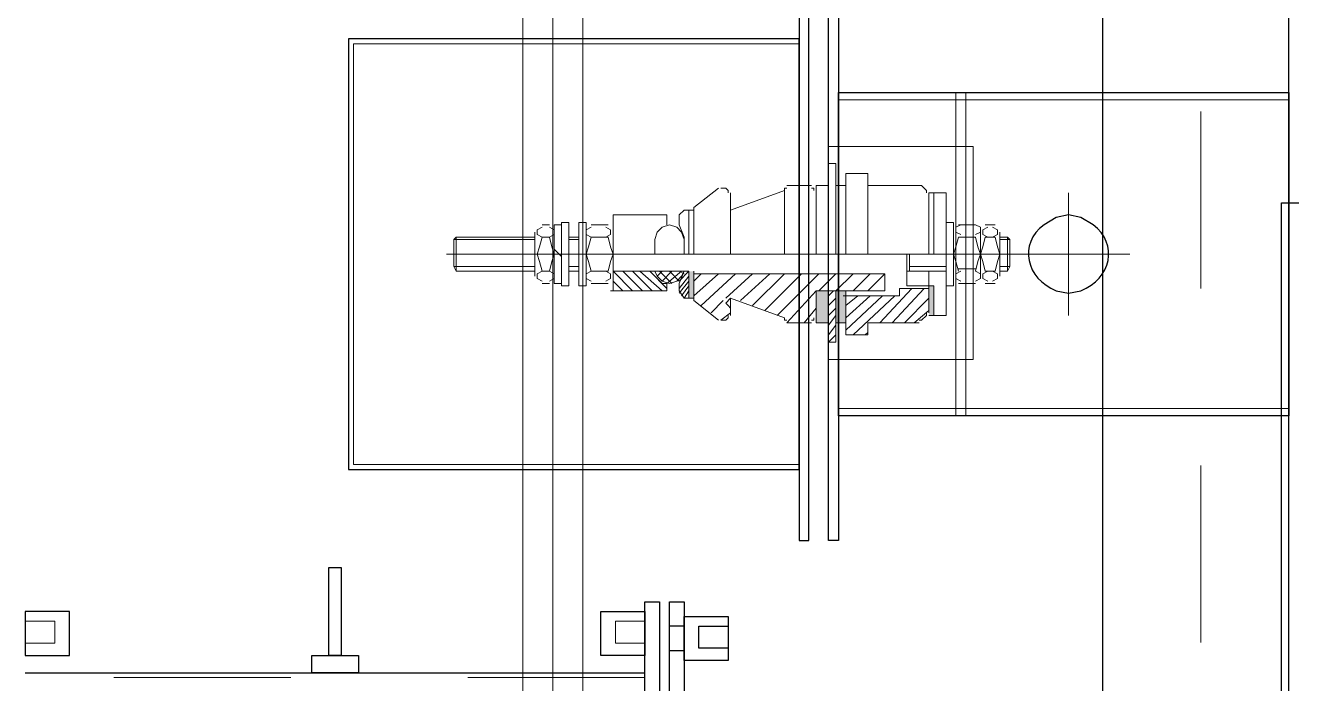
# Model space of a CAD drawing. Header units: metres. Extents: x 529718 to 530172, y 2673462 to 2673812.
# Drawn here: x 529950.837 to 529951.553, y 2673644.186 to 2673644.558 of the extents above; entities that cross this region are included whole.
import ezdxf

# ---------------------------------------------------------------- set-up
doc = ezdxf.new("R2010")
doc.units = ezdxf.units.M
doc.linetypes.add('CENTER2', pattern=[1.125, 0.75, -0.125, 0.125, -0.125])
doc.linetypes.add('PDF_IMPORT', pattern=[1, 0.8, -0.2])
doc.layers.add('IDT', color=7, linetype='Continuous')

# ---------------------------------------------------------------- blocks, each defined once
blk = doc.blocks.new('IDT')
at = {"layer": 'IDT', "transparency": 33554559}
for points in [[(16.49559, 12.25231), (16.49559, 12.26891), (16.49283, 12.26891), (16.49283, 12.25231)], [(16.54815, 12.25508), (16.54815, 12.27306), (16.54262, 12.27306), (16.54262, 12.25508)], [(16.55922, 12.27306), (16.5523, 12.27306), (16.5523, 12.25508), (16.55922, 12.25508)], [(16.63114, 12.24401), (16.63114, 12.25922), (16.62838, 12.25922), (16.62838, 12.24401)]]:
    blk.add_hatch(color=0, dxfattribs=at).paths.add_polyline_path(points)
at = {"layer": 'IDT', "color": 0, "lineweight": 25}
for p, q in [((16.39739, 14.30905), (16.39739, 9.66028)), ((16.29227, 14.20393), (16.29227, 9.7654)), ((16.63391, 12.43074), (16.63391, 13.75164)), ((16.64221, 13.75164), (16.64221, 12.43074)), ((16.64774, 12.43074), (16.64774, 13.75164)), ((16.65604, 13.75164), (16.65604, 12.43074)), ((16.65604, 13.75164), (16.65604, 12.43074)), ((16.29642, 12.98538), (16.29642, 12.20528)), ((16.29642, 12.98538), (16.29642, 12.20528)), ((17.00598, 12.47085), (16.65604, 12.47085)), ((16.81787, 12.47085), (16.84415, 12.47085)), ((16.81787, 12.46116), (16.81787, 12.47085)), ((16.84415, 12.47085), (16.84415, 12.46116)), ((16.60901, 12.43903), (16.60901, 12.46393)), ((16.60901, 12.46393), (16.63391, 12.46393)), ((16.63391, 12.46393), (16.63391, 12.43903)), ((16.65604, 12.43627), (16.65604, 12.46116)), ((16.65604, 12.46116), (16.68094, 12.46116)), ((16.68094, 12.46116), (16.68094, 12.43627)), ((16.84415, 12.46116), (16.81787, 12.46116)), ((16.82755, 12.41137), (16.82755, 12.46116)), ((16.82755, 12.46116), (16.83447, 12.46116)), ((16.83447, 12.46116), (16.83447, 12.41137)), ((17.00598, 12.46116), (16.98108, 12.46116)), ((16.98108, 12.46116), (16.98108, 12.43627)), ((17.00598, 12.43627), (17.00598, 12.46116)), ((16.60901, 12.44457), (16.60901, 12.45702)), ((16.60901, 12.45702), (16.62561, 12.45702)), ((16.62561, 12.45702), (16.62561, 12.44457)), ((16.64221, 12.4584), (16.63391, 12.4584)), ((16.62561, 12.44457), (16.60901, 12.44457)), ((16.63391, 12.43903), (16.60901, 12.43903)), ((16.63391, 12.44457), (16.64221, 12.44457)), ((16.68094, 12.43627), (16.65604, 12.43627)), ((16.98108, 12.43627), (17.00598, 12.43627)), ((16.64221, 12.43074), (16.63391, 12.43074)), ((16.65604, 12.43074), (16.64774, 12.43074)), ((16.83447, 12.41137), (16.82755, 12.41137)), ((16.54677, 12.0725), (16.54677, 12.39616)), ((16.54677, 12.39616), (16.5523, 12.39616)), ((16.5523, 12.39616), (16.5523, 12.0725)), ((16.5689, 12.39616), (16.56337, 12.39616)), ((16.56337, 12.39616), (16.56337, 12.0725)), ((16.5689, 12.0725), (16.5689, 12.39616)), ((16.8234, 12.35605), (16.5689, 12.35605)), ((16.5689, 12.35605), (16.5689, 12.11261)), ((16.8234, 12.11261), (16.8234, 12.35605)), ((16.29227, 12.14304), (16.29227, 12.32562)), ((16.29227, 12.32562), (16.54677, 12.32562)), ((16.54677, 12.32562), (16.54677, 12.14304)), ((16.41676, 12.25646), (16.40984, 12.25508)), ((16.42367, 12.25508), (16.41676, 12.25646)), ((16.40292, 12.21773), (16.40984, 12.21358)), ((16.42367, 12.21358), (16.43059, 12.21773)), ((16.40984, 12.21358), (16.41676, 12.2122)), ((16.41676, 12.2122), (16.42367, 12.21358)), ((16.29642, 12.20528), (16.00596, 12.20528)), ((16.29642, 12.20528), (16.00596, 12.20528)), ((16.54677, 12.14304), (16.29227, 12.14304)), ((16.5689, 12.11261), (16.8234, 12.11261))]:
    blk.add_line(p, q, dxfattribs=at)
at = {"layer": 'IDT', "color": 0, "linetype": 'PDF_IMPORT', "lineweight": 13, "ltscale": 0.113333}
blk.add_line((16.34207, 14.25373), (16.34207, 9.71561), dxfattribs=at)
at = {"layer": 'IDT', "color": 0, "linetype": 'CENTER2', "lineweight": 0, "ltscale": 500}
blk.add_line((16.70803, 10.36062), (16.70803, 14.23018), dxfattribs=at)
blk.add_line((16.70803, 10.36062), (16.70803, 14.23018), dxfattribs=at)
at = {"layer": 'IDT', "color": 0, "lineweight": 0}
for p, q in [((16.72503, 10.36062), (16.72503, 14.23018)), ((16.72503, 10.36062), (16.72503, 14.23018)), ((16.69103, 10.36062), (16.69103, 13.10362)), ((16.69103, 10.36062), (16.69103, 13.10362))]:
    blk.add_line(p, q, dxfattribs=at)
at = {"layer": 'IDT', "color": 0, "linetype": 'PDF_IMPORT', "lineweight": 13, "ltscale": 0.038333}
blk.add_line((16.65604, 12.47361), (17.00598, 12.47361), dxfattribs=at)
at = {"layer": 'IDT', "color": 0, "lineweight": 13}
for p, q in [((16.65604, 12.4418), (16.65604, 12.45425)), ((16.65604, 12.45425), (16.67264, 12.45425)), ((16.67264, 12.45425), (16.67264, 12.4418)), ((17.00598, 12.45425), (16.98938, 12.45425)), ((16.98938, 12.45425), (16.98938, 12.4418)), ((17.00598, 12.4418), (17.00598, 12.45425)), ((16.67264, 12.4418), (16.65604, 12.4418)), ((16.98938, 12.4418), (17.00598, 12.4418)), ((16.82064, 12.35328), (16.5689, 12.35328)), ((16.5689, 12.35328), (16.5689, 12.11538)), ((16.82064, 12.11538), (16.82064, 12.35328)), ((16.47485, 12.32562), (16.47485, 12.14304)), ((16.48038, 12.32562), (16.48038, 12.14304)), ((16.29227, 12.32147), (16.54677, 12.32147)), ((16.29227, 12.14719), (16.29227, 12.32147)), ((16.54677, 12.32147), (16.54677, 12.14719)), ((16.41676, 12.19975), (16.41676, 12.26891)), ((16.38218, 12.23433), (16.45133, 12.23433)), ((16.54677, 12.14719), (16.29227, 12.14719)), ((16.5689, 12.11538), (16.82064, 12.11538))]:
    blk.add_line(p, q, dxfattribs=at)
at = {"layer": 'IDT', "color": 0, "lineweight": 20}
for p, q in [((16.54677, 12.2938), (16.4707, 12.2938)), ((16.4707, 12.2938), (16.4707, 12.17347)), ((16.5523, 12.2938), (16.54677, 12.2938)), ((16.54677, 12.2938), (16.54677, 12.17347)), ((16.5523, 12.17347), (16.5523, 12.2938)), ((16.4707, 12.17347), (16.54677, 12.17347)), ((16.54677, 12.17347), (16.5523, 12.17347))]:
    blk.add_line(p, q, dxfattribs=at)
at = {"layer": 'IDT', "color": 0, "lineweight": 15}
for p, q in [((16.5523, 12.28412), (16.54815, 12.28412)), ((16.54815, 12.28412), (16.54815, 12.25508)), ((16.5523, 12.25508), (16.5523, 12.28412)), ((16.53017, 12.27859), (16.53017, 12.27997)), ((16.53017, 12.27997), (16.53156, 12.27997)), ((16.53017, 12.27444), (16.53017, 12.27859)), ((16.53017, 12.27306), (16.53017, 12.27444)), ((16.53156, 12.27997), (16.54124, 12.27997)), ((16.54124, 12.27997), (16.54262, 12.27997)), ((16.54262, 12.27997), (16.54262, 12.27859)), ((16.54262, 12.27859), (16.54262, 12.25508)), ((16.49283, 12.26891), (16.48591, 12.26891)), ((16.48591, 12.26891), (16.48591, 12.19975)), ((16.49559, 12.26891), (16.49283, 12.26891)), ((16.49283, 12.25231), (16.49283, 12.26891)), ((16.49559, 12.26752), (16.49559, 12.24401)), ((16.49974, 12.27167), (16.49698, 12.26891)), ((16.49698, 12.26891), (16.49698, 12.26752)), ((16.50113, 12.27167), (16.49974, 12.27167)), ((16.50113, 12.27306), (16.52879, 12.27306)), ((16.52879, 12.27306), (16.53017, 12.27306)), ((16.54262, 12.25784), (16.54262, 12.27306)), ((16.54262, 12.27306), (16.54815, 12.27306)), ((16.55922, 12.27306), (16.5523, 12.27306)), ((16.55922, 12.27029), (16.55922, 12.27306)), ((16.55922, 12.25646), (16.55922, 12.27029)), ((16.56199, 12.27167), (16.5606, 12.27167)), ((16.5606, 12.27167), (16.5606, 12.27029)), ((16.56199, 12.27306), (16.57582, 12.27306)), ((16.5772, 12.27167), (16.57582, 12.27167)), ((16.5772, 12.27029), (16.5772, 12.27167)), ((16.60763, 12.25922), (16.5772, 12.27029)), ((16.60763, 12.26891), (16.60763, 12.25922)), ((16.6104, 12.27167), (16.60901, 12.27029)), ((16.60901, 12.27029), (16.60901, 12.26891)), ((16.61316, 12.27167), (16.6104, 12.27167)), ((16.62838, 12.26061), (16.61455, 12.27167)), ((16.60901, 12.26337), (16.60763, 12.26476)), ((16.60763, 12.25922), (16.6104, 12.26199)), ((16.6104, 12.26199), (16.60901, 12.26337)), ((16.62838, 12.24401), (16.62838, 12.26061)), ((16.63114, 12.25922), (16.62838, 12.25922)), ((16.62838, 12.25922), (16.62838, 12.24401)), ((16.63114, 12.25922), (16.63391, 12.25922)), ((16.63114, 12.24401), (16.63114, 12.25922)), ((16.63391, 12.25922), (16.63668, 12.25508)), ((16.48176, 12.21635), (16.48176, 12.25231)), ((16.48176, 12.25231), (16.48591, 12.25231)), ((16.48591, 12.21635), (16.48591, 12.25231)), ((16.48591, 12.25231), (16.48591, 12.21635)), ((16.50804, 12.25231), (16.49283, 12.25231)), ((16.49559, 12.25369), (16.51219, 12.25369)), ((16.50804, 12.23433), (16.50804, 12.25231)), ((16.51219, 12.25369), (16.51219, 12.25784)), ((16.51219, 12.25784), (16.54262, 12.25784)), ((16.52049, 12.25369), (16.52049, 12.25508)), ((16.52049, 12.25508), (16.52187, 12.25508)), ((16.52049, 12.24678), (16.52049, 12.25369)), ((16.52187, 12.25508), (16.55784, 12.25508)), ((16.55784, 12.25508), (16.55922, 12.25508)), ((16.55922, 12.25508), (16.55922, 12.25646)), ((16.63668, 12.25508), (16.63668, 12.25093)), ((16.64359, 12.25093), (16.64359, 12.25508)), ((16.64359, 12.25508), (16.67402, 12.25508)), ((16.67402, 12.25508), (16.67402, 12.2122)), ((16.68924, 12.21635), (16.68924, 12.25231)), ((16.68924, 12.25231), (16.69339, 12.25231)), ((16.69339, 12.21635), (16.69339, 12.25231)), ((16.69339, 12.25231), (16.69339, 12.21635)), ((16.69892, 12.21635), (16.69892, 12.25231)), ((16.69892, 12.25231), (16.70307, 12.25231)), ((16.70307, 12.21635), (16.70307, 12.25231)), ((16.70307, 12.25231), (16.70307, 12.25093)), ((16.45548, 12.22188), (16.45548, 12.24678)), ((16.45963, 12.24954), (16.45687, 12.24816)), ((16.45687, 12.24816), (16.45687, 12.24539)), ((16.45687, 12.24539), (16.45963, 12.24401)), ((16.45825, 12.25093), (16.46378, 12.25093)), ((16.46517, 12.24816), (16.4624, 12.24954)), ((16.4624, 12.24401), (16.46517, 12.24539)), ((16.46517, 12.24539), (16.46517, 12.24816)), ((16.46931, 12.24954), (16.46655, 12.24816)), ((16.46655, 12.24816), (16.46655, 12.24539)), ((16.46655, 12.2205), (16.46655, 12.24678)), ((16.46655, 12.24539), (16.46931, 12.24401)), ((16.46931, 12.25093), (16.479, 12.25093)), ((16.48038, 12.24816), (16.47761, 12.24954)), ((16.47761, 12.24401), (16.48038, 12.24539)), ((16.48038, 12.24539), (16.48038, 12.24816)), ((16.52049, 12.24539), (16.52049, 12.24678)), ((16.52187, 12.24539), (16.52049, 12.24539)), ((16.62838, 12.24539), (16.52187, 12.24539)), ((16.63668, 12.25093), (16.63391, 12.24401)), ((16.63391, 12.24401), (16.63529, 12.24678)), ((16.63529, 12.24678), (16.63806, 12.24954)), ((16.63806, 12.24954), (16.64221, 12.25093)), ((16.64221, 12.25093), (16.64636, 12.24954)), ((16.64636, 12.25093), (16.64359, 12.25093)), ((16.65327, 12.24401), (16.64636, 12.25093)), ((16.64636, 12.24954), (16.64912, 12.24678)), ((16.64912, 12.24678), (16.65051, 12.24401)), ((16.67817, 12.24954), (16.6754, 12.24816)), ((16.6754, 12.24816), (16.6754, 12.24539)), ((16.6754, 12.24539), (16.67817, 12.24401)), ((16.67679, 12.25093), (16.68647, 12.25093)), ((16.68924, 12.24816), (16.68647, 12.24954)), ((16.68647, 12.24401), (16.68924, 12.24539)), ((16.68924, 12.24539), (16.68924, 12.24816)), ((16.68924, 12.22188), (16.68924, 12.24678)), ((16.70307, 12.25093), (16.70722, 12.25093)), ((16.70722, 12.25093), (16.70722, 12.21773)), ((16.70998, 12.24954), (16.70722, 12.24816)), ((16.70722, 12.24816), (16.70722, 12.24539)), ((16.70722, 12.22188), (16.70722, 12.24678)), ((16.70722, 12.24539), (16.70998, 12.24401)), ((16.70998, 12.25093), (16.71413, 12.25093)), ((16.7169, 12.24816), (16.71413, 12.24954)), ((16.71413, 12.24401), (16.7169, 12.24539)), ((16.7169, 12.24539), (16.7169, 12.24816)), ((16.71828, 12.22188), (16.71828, 12.24678)), ((16.45133, 12.24401), (16.44995, 12.24124)), ((16.44995, 12.24124), (16.44995, 12.22603)), ((16.45133, 12.22465), (16.45133, 12.24401)), ((16.45133, 12.24401), (16.45548, 12.24401)), ((16.45687, 12.23848), (16.45548, 12.23433)), ((16.45825, 12.24401), (16.45687, 12.23848)), ((16.46378, 12.24401), (16.45825, 12.24401)), ((16.46517, 12.23848), (16.46378, 12.24401)), ((16.46655, 12.23433), (16.46517, 12.23848)), ((16.46793, 12.23848), (16.46655, 12.23433)), ((16.46931, 12.24401), (16.46793, 12.23848)), ((16.46931, 12.24263), (16.479, 12.24263)), ((16.48038, 12.23848), (16.479, 12.24401)), ((16.48176, 12.23433), (16.48038, 12.23848)), ((16.48591, 12.24401), (16.50666, 12.24401)), ((16.48591, 12.24124), (16.50666, 12.24124)), ((16.50804, 12.24401), (16.50666, 12.24401)), ((16.50666, 12.24401), (16.50666, 12.23433)), ((16.63391, 12.24401), (16.63114, 12.24401)), ((16.63529, 12.24401), (16.63391, 12.24401)), ((16.65051, 12.24401), (16.63391, 12.24401)), ((16.63391, 12.24401), (16.67402, 12.24401)), ((16.67402, 12.24401), (16.65327, 12.24401)), ((16.6754, 12.23848), (16.67402, 12.23433)), ((16.67679, 12.24401), (16.6754, 12.23848)), ((16.68647, 12.24401), (16.67679, 12.24401)), ((16.68785, 12.23848), (16.68647, 12.24401)), ((16.68924, 12.23433), (16.68785, 12.23848)), ((16.69339, 12.24401), (16.69892, 12.24401)), ((16.7086, 12.23848), (16.70722, 12.23433)), ((16.70998, 12.24401), (16.7086, 12.23848)), ((16.70998, 12.24401), (16.71413, 12.24401)), ((16.71552, 12.23848), (16.71413, 12.24401)), ((16.7169, 12.23433), (16.71552, 12.23848)), ((16.71828, 12.24401), (16.76254, 12.24401)), ((16.76393, 12.24124), (16.76254, 12.24401)), ((16.76254, 12.24401), (16.76254, 12.22465)), ((16.76393, 12.22603), (16.76393, 12.24124)), ((16.45548, 12.23433), (16.45687, 12.23018)), ((16.46517, 12.23018), (16.46655, 12.23433)), ((16.46655, 12.23433), (16.46793, 12.23018)), ((16.48038, 12.23018), (16.48176, 12.23433)), ((16.48591, 12.23433), (16.67402, 12.23433)), ((16.49283, 12.19975), (16.49283, 12.23433)), ((16.49559, 12.19975), (16.49559, 12.23433)), ((16.53017, 12.23433), (16.53017, 12.19007)), ((16.54262, 12.19007), (16.54262, 12.23433)), ((16.54262, 12.23433), (16.54262, 12.1956)), ((16.54815, 12.23433), (16.54815, 12.18315)), ((16.5523, 12.18315), (16.5523, 12.23433)), ((16.55922, 12.19837), (16.55922, 12.23433)), ((16.5772, 12.19837), (16.5772, 12.23433)), ((16.60763, 12.19975), (16.60763, 12.23433)), ((16.62838, 12.20943), (16.62838, 12.23433)), ((16.62838, 12.23433), (16.62838, 12.20805)), ((16.63114, 12.23433), (16.63114, 12.20943)), ((16.63391, 12.22465), (16.63391, 12.23433)), ((16.63391, 12.23433), (16.63391, 12.22603)), ((16.65051, 12.22603), (16.65051, 12.23433)), ((16.67402, 12.23433), (16.6754, 12.23018)), ((16.68785, 12.23018), (16.68924, 12.23433)), ((16.70722, 12.23156), (16.70307, 12.23571)), ((16.70307, 12.23571), (16.70307, 12.21635)), ((16.70722, 12.23433), (16.7086, 12.23018)), ((16.71552, 12.23018), (16.7169, 12.23433)), ((16.44995, 12.22603), (16.45133, 12.22465)), ((16.45133, 12.22465), (16.45548, 12.22465)), ((16.45687, 12.23018), (16.45825, 12.22465)), ((16.45963, 12.22465), (16.45687, 12.22326)), ((16.45825, 12.22465), (16.46378, 12.22465)), ((16.46517, 12.22326), (16.4624, 12.22465)), ((16.46378, 12.22465), (16.46517, 12.23018)), ((16.46793, 12.23018), (16.46931, 12.22465)), ((16.46931, 12.22465), (16.479, 12.22465)), ((16.479, 12.22465), (16.48038, 12.23018)), ((16.63391, 12.22603), (16.63529, 12.22188)), ((16.63668, 12.21773), (16.63391, 12.22465)), ((16.64912, 12.22188), (16.65051, 12.22603)), ((16.6754, 12.23018), (16.67679, 12.22465)), ((16.67817, 12.22465), (16.6754, 12.22326)), ((16.67679, 12.22465), (16.68647, 12.22465)), ((16.68647, 12.22465), (16.68785, 12.23018)), ((16.68924, 12.22326), (16.68647, 12.22465)), ((16.69339, 12.22465), (16.69892, 12.22465)), ((16.70998, 12.22465), (16.70722, 12.22326)), ((16.7086, 12.23018), (16.70998, 12.22465)), ((16.70998, 12.22465), (16.71413, 12.22465)), ((16.71413, 12.22465), (16.71552, 12.23018)), ((16.7169, 12.22326), (16.71413, 12.22465)), ((16.71828, 12.22465), (16.76254, 12.22465)), ((16.76254, 12.22465), (16.76393, 12.22603)), ((16.45687, 12.22326), (16.45687, 12.2205)), ((16.45687, 12.2205), (16.45963, 12.21911)), ((16.45825, 12.21773), (16.46378, 12.21773)), ((16.4624, 12.21911), (16.46517, 12.2205)), ((16.46517, 12.2205), (16.46517, 12.22326)), ((16.46931, 12.22326), (16.46655, 12.22188)), ((16.46655, 12.22188), (16.46655, 12.21911)), ((16.46655, 12.21911), (16.46931, 12.21773)), ((16.46931, 12.21773), (16.479, 12.21773)), ((16.48038, 12.22188), (16.47761, 12.22326)), ((16.47761, 12.21773), (16.48038, 12.21911)), ((16.48038, 12.21911), (16.48038, 12.22188)), ((16.48591, 12.21635), (16.48176, 12.21635)), ((16.63529, 12.22188), (16.63806, 12.21911)), ((16.63668, 12.2122), (16.63668, 12.21773)), ((16.63806, 12.21911), (16.64221, 12.21773)), ((16.64221, 12.21773), (16.64636, 12.21911)), ((16.64359, 12.2122), (16.64359, 12.21773)), ((16.64636, 12.21911), (16.64912, 12.22188)), ((16.6754, 12.22326), (16.6754, 12.2205)), ((16.6754, 12.2205), (16.67817, 12.21911)), ((16.67679, 12.21773), (16.68647, 12.21773)), ((16.68647, 12.21911), (16.68924, 12.2205)), ((16.68924, 12.2205), (16.68924, 12.22326)), ((16.69339, 12.21635), (16.68924, 12.21635)), ((16.70307, 12.21635), (16.69892, 12.21635)), ((16.70722, 12.21773), (16.70307, 12.21773)), ((16.70722, 12.22326), (16.70722, 12.2205)), ((16.70722, 12.2205), (16.70998, 12.21911)), ((16.70998, 12.21773), (16.71413, 12.21773)), ((16.71413, 12.21911), (16.7169, 12.2205)), ((16.7169, 12.2205), (16.7169, 12.22326)), ((16.60763, 12.20943), (16.5772, 12.19837)), ((16.63114, 12.20943), (16.62838, 12.20943)), ((16.63114, 12.20943), (16.63391, 12.20943)), ((16.63391, 12.20943), (16.63668, 12.2122)), ((16.67402, 12.2122), (16.64359, 12.2122)), ((16.62838, 12.20805), (16.61455, 12.19698)), ((16.48591, 12.19975), (16.49283, 12.19975)), ((16.49283, 12.19975), (16.49559, 12.19975)), ((16.49698, 12.19975), (16.49698, 12.19837)), ((16.49698, 12.19837), (16.49974, 12.1956)), ((16.49974, 12.1956), (16.50113, 12.1956)), ((16.50113, 12.1956), (16.52879, 12.1956)), ((16.52879, 12.1956), (16.53017, 12.1956)), ((16.53017, 12.1956), (16.53017, 12.19422)), ((16.54262, 12.1956), (16.54815, 12.1956)), ((16.5523, 12.1956), (16.55922, 12.1956)), ((16.55922, 12.1956), (16.55922, 12.19837)), ((16.5606, 12.19837), (16.5606, 12.19698)), ((16.5606, 12.19698), (16.56199, 12.19698)), ((16.56199, 12.1956), (16.57582, 12.1956)), ((16.5772, 12.19698), (16.57582, 12.19698)), ((16.5772, 12.19837), (16.5772, 12.19698)), ((16.60901, 12.19975), (16.60901, 12.19837)), ((16.60901, 12.19837), (16.6104, 12.19698)), ((16.6104, 12.19698), (16.61316, 12.19698)), ((16.53017, 12.19007), (16.53017, 12.18868)), ((16.53017, 12.18868), (16.53156, 12.18868)), ((16.53156, 12.18868), (16.54124, 12.18868)), ((16.54124, 12.18868), (16.54262, 12.18868)), ((16.54262, 12.18868), (16.54262, 12.19007)), ((16.54815, 12.18315), (16.5523, 12.18315))]:
    blk.add_line(p, q, dxfattribs=at)
at = {"layer": 'IDT', "color": 0, "lineweight": 9}
for p, q in [((16.54815, 12.27997), (16.5523, 12.28412)), ((16.51496, 12.25784), (16.53847, 12.27997)), ((16.52187, 12.25784), (16.54262, 12.27721)), ((16.53017, 12.27859), (16.53156, 12.27997)), ((16.54815, 12.27444), (16.5523, 12.27997)), ((16.54815, 12.26891), (16.5523, 12.27444)), ((16.49559, 12.25922), (16.50943, 12.27306)), ((16.49559, 12.26614), (16.50389, 12.27306)), ((16.49836, 12.25369), (16.51634, 12.27306)), ((16.50528, 12.25369), (16.52326, 12.27306)), ((16.52879, 12.25784), (16.54262, 12.27029)), ((16.54815, 12.26476), (16.5523, 12.26891)), ((16.55784, 12.24539), (16.58135, 12.26891)), ((16.55922, 12.25508), (16.57582, 12.27306)), ((16.55922, 12.26476), (16.56614, 12.27306)), ((16.60763, 12.26752), (16.61316, 12.27167)), ((16.61178, 12.26061), (16.6187, 12.26752)), ((16.53571, 12.25784), (16.54262, 12.26337)), ((16.54815, 12.25922), (16.5523, 12.26337)), ((16.56752, 12.24539), (16.58827, 12.26614)), ((16.5772, 12.24539), (16.59518, 12.26337)), ((16.5855, 12.24539), (16.6021, 12.26061)), ((16.59518, 12.24539), (16.6104, 12.25922)), ((16.60486, 12.24539), (16.62423, 12.26337)), ((16.63114, 12.25508), (16.63391, 12.25922)), ((16.63114, 12.25784), (16.63114, 12.25922)), ((16.52049, 12.24539), (16.53017, 12.25508)), ((16.52879, 12.24539), (16.53847, 12.25508)), ((16.53847, 12.24539), (16.54815, 12.25508)), ((16.54262, 12.25784), (16.54401, 12.25784)), ((16.54815, 12.24539), (16.55784, 12.25508)), ((16.54954, 12.25508), (16.5523, 12.25784)), ((16.61455, 12.24539), (16.62838, 12.25784)), ((16.63114, 12.25231), (16.63529, 12.25784)), ((16.63114, 12.24954), (16.63668, 12.25646)), ((16.63114, 12.24678), (16.63668, 12.25369)), ((16.64359, 12.25369), (16.65327, 12.24401)), ((16.64636, 12.25508), (16.65881, 12.24401)), ((16.65189, 12.25508), (16.66296, 12.24401)), ((16.65742, 12.25508), (16.66849, 12.24401)), ((16.66296, 12.25508), (16.67402, 12.24401)), ((16.66849, 12.25508), (16.67402, 12.24954)), ((16.67402, 12.25508), (16.6754, 12.25508)), ((16.62423, 12.24539), (16.62838, 12.24954)), ((16.63114, 12.24401), (16.63668, 12.24954)), ((16.63391, 12.24539), (16.63668, 12.24401)), ((16.64359, 12.25093), (16.63529, 12.24401)), ((16.63668, 12.24954), (16.64221, 12.24401)), ((16.64083, 12.25093), (16.64774, 12.24401)), ((16.64636, 12.24954), (16.64083, 12.24401)), ((16.64912, 12.24678), (16.64636, 12.24401))]:
    blk.add_line(p, q, dxfattribs=at)
at = {"layer": 'IDT', "color": 0, "lineweight": 5}
for p, q in [((16.44995, 12.24124), (16.45548, 12.24124)), ((16.69339, 12.24124), (16.69892, 12.24124)), ((16.71828, 12.24124), (16.76393, 12.24124)), ((16.4458, 12.23433), (16.76808, 12.23433)), ((16.48453, 12.23433), (16.51219, 12.23433)), ((16.54677, 12.23433), (16.49145, 12.23433)), ((16.63253, 12.23433), (16.62699, 12.23433)), ((16.63806, 12.23433), (16.62976, 12.23433)), ((16.65189, 12.23433), (16.63253, 12.23433)), ((16.64221, 12.23433), (16.67679, 12.23433)), ((16.67125, 12.23433), (16.692, 12.23433)), ((16.44995, 12.22603), (16.45548, 12.22603)), ((16.69339, 12.22603), (16.69892, 12.22603)), ((16.71828, 12.22603), (16.76393, 12.22603))]:
    blk.add_line(p, q, dxfattribs=at)
at = {"layer": 'IDT', "color": 0, "lineweight": 25}
for points in [[(16.40984, 12.25508), (16.39269, 12.24818), (16.38831, 12.22863), (16.40292, 12.21773)], [(16.43059, 12.21773), (16.4452, 12.22863), (16.44082, 12.24818), (16.42367, 12.25508)]]:
    blk.add_open_spline(points, degree=3, dxfattribs=at)

msp = doc.modelspace()

# ---------------------------------------------------------------- block references
at = {"layer": 'IDT', "color": 8, "rotation": 180}
msp.add_blockref('IDT', (529967.84328, 2673656.66297), dxfattribs=at)

doc.saveas('drawing.dxf')
